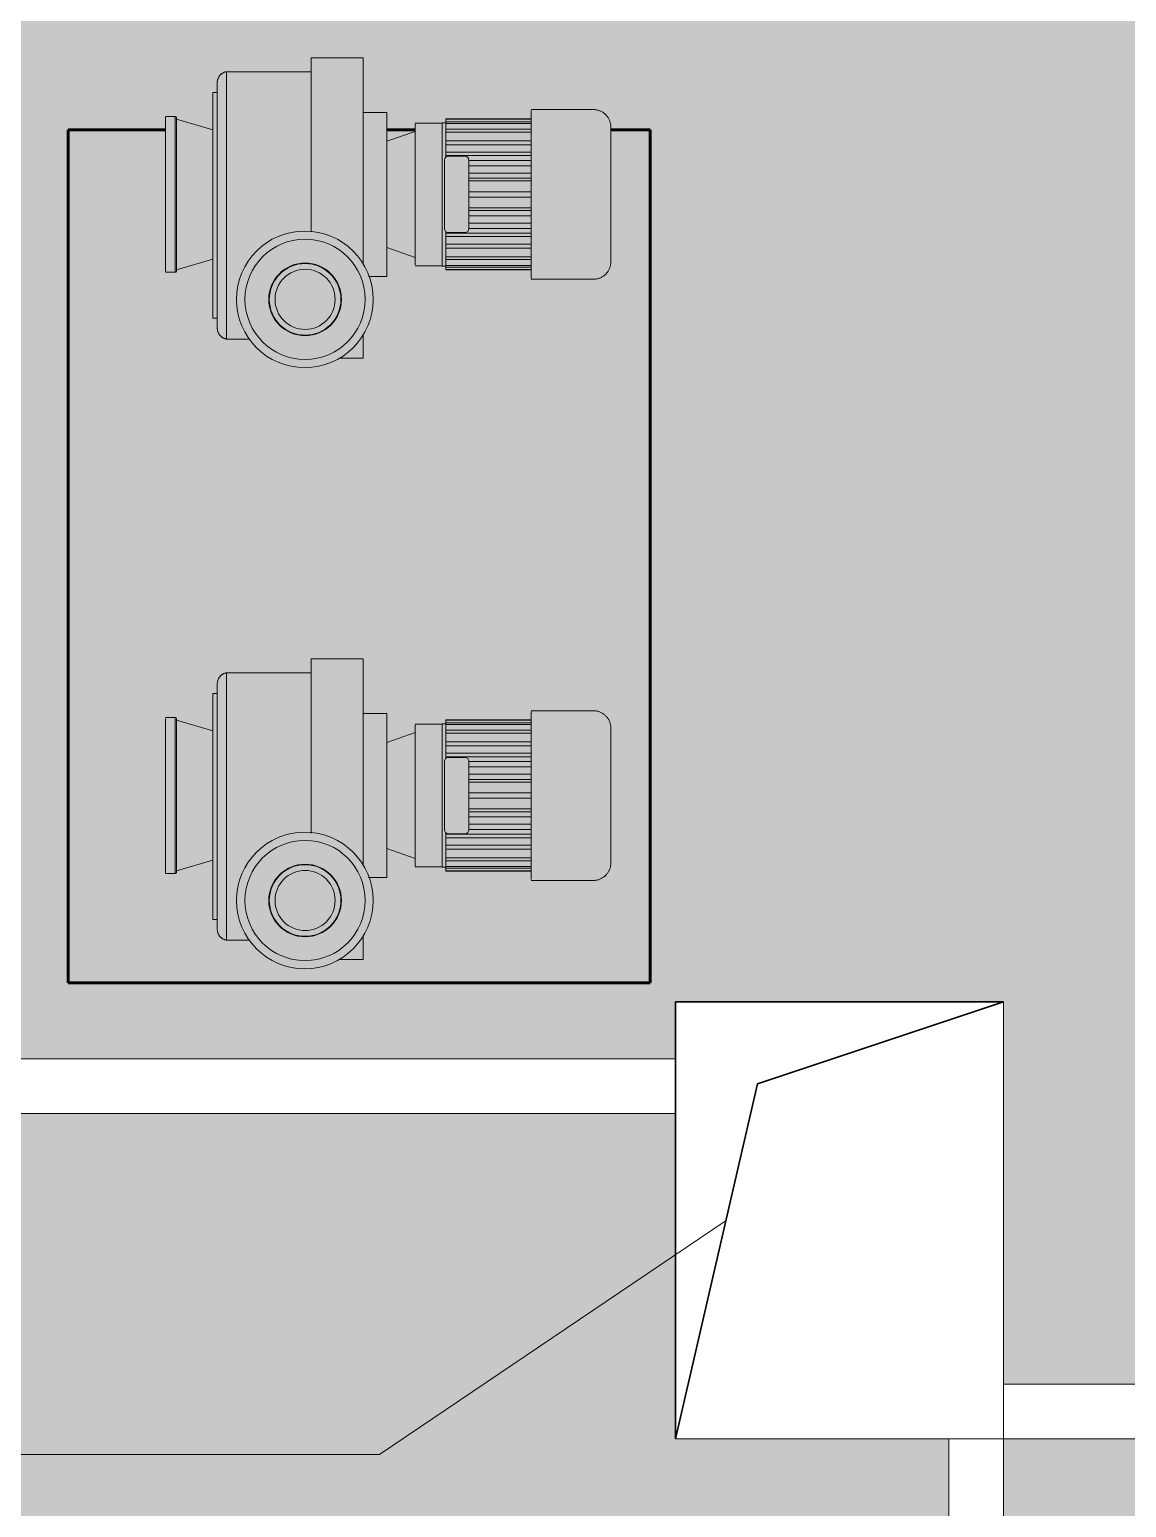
# Model space of a CAD drawing. Header units: millimetres. Extents: x -34838 to 729576, y -214038 to 121482.
# Drawn here: x 538660 to 540667, y -89363 to -86659 of the extents above; entities that cross this region are included whole.
import ezdxf

# ---------------------------------------------------------------- set-up
doc = ezdxf.new("R2010")
doc.units = ezdxf.units.MM
doc.header["$MEASUREMENT"] = 0
doc.layers.add('0_Ном._пера__202', color=7, linetype='Continuous', lineweight=13, true_color=0xe89b00)
doc.layers.add('АП _ 0 _ ОБЛАДНАННЯ (НИЖНЄ).3D_Ном._пера__211', color=7, linetype='Continuous', lineweight=13, true_color=0x0679ce)
for name, color, linetype, lineweight in [('АБ _ 0 _ СТІНИ _ ЗОВНІШНІ .3D_Ном._пера__1', 7, 'Continuous', 13), ('АП _ 0 _ ОБЛАДНАННЯ (НИЖНЄ).3D_Ном._пера__12', 7, 'Continuous', 60), ('АП _ 0 _ ОБЛАДНАННЯ (НИЖНЄ).3D_Ном._пера__171', 7, 'Continuous', 13), ('АП _ 0 _ ОБЛАДНАННЯ (НИЖНЄ).3D_Ном._пера__192', 255, 'Continuous', 0), ('АП _ 0 _ ОБЛАДНАННЯ (НИЖНЄ).3D_Ном._пера__32', 7, 'Continuous', 35), ('АП _ 0 _ ОБЛАДНАННЯ (НИЖНЄ).3D_Ном._пера__5', 7, 'Continuous', 0)]:
    doc.layers.add(name, color=color, linetype=linetype, lineweight=lineweight)

msp = doc.modelspace()

# ---------------------------------------------------------------- hatches: boundary and pattern name
at = {"layer": '0_Ном._пера__202', "linetype": 'Continuous', "lineweight": 0, "true_color": 0x3a2600}
h = msp.add_hatch(color=38, dxfattribs=at)
h.paths.add_polyline_path([(537345.8, -89145.7), (537345.8, -85887.7), (549367.8, -85887.7), (549367.8, -91535.7), (548746.8, -91535.7), (548466.8, -91537.7), (548466.8, -91937.7), (548746.8, -91937.7), (548746.8, -93917.7), (524541.8, -93917.7), (524541.8, -91939.1), (524641.8, -91937.7), (524641.8, -91537.7), (524541.8, -91535.7), (524541.8, -89145.7)])
h.paths.add_polyline_path([(548441.8, -93667.7), (548441.8, -93567.7), (540441.8, -93567.7), (540441.8, -89237.7), (546311.8, -89237.7), (546311.8, -86887.7), (546215.8, -86887.7), (546211.8, -86887.7), (546211.8, -89137.7), (540441.8, -89137.7), (540441.8, -88437.7), (539841.8, -88437.7), (539841.8, -88542.3), (538499.8, -88542.3), (538499.8, -86772.3), (538399.8, -86772.3), (538399.8, -88642.3), (539841.8, -88642.3), (539841.8, -88900), (539841.8, -89237.7), (540341.8, -89237.7), (540341.8, -93567.7), (528441.8, -93567.7), (528441.8, -93667.7)], flags=0)
h.paths.add_polyline_path([(530641.8, -91937.7), (530241.8, -91937.7), (530241.8, -91537.7), (530641.8, -91537.7)], flags=0)
h.paths.add_polyline_path([(536241.8, -91537.7), (536641.8, -91537.7), (536641.8, -91937.7), (536241.8, -91937.7)], flags=0)
h.paths.add_polyline_path([(542641.8, -91937.7), (542241.8, -91937.7), (542241.8, -91537.7), (542641.8, -91537.7)], flags=0)
h.paths.add_polyline_path([(548016.8, -91937.7), (548016.8, -91537.7), (548416.8, -91537.7), (548416.8, -91937.7)], flags=0)

# ---------------------------------------------------------------- linework, layer by layer
at = {"layer": 'АБ _ 0 _ СТІНИ _ ЗОВНІШНІ .3D_Ном._пера__1', "color": 7, "linetype": 'Continuous', "lineweight": 13}
for p, q in [((540441.8, -88437.7), (540441.8, -92346)), ((538499.8, -88542.3), (539841.8, -88542.3)), ((539841.8, -88642.3), (538399.8, -88642.3)), ((540441.8, -89137.7), (546211.8, -89137.7)), ((546311.8, -89237.7), (539841.8, -89237.7)), ((540341.8, -93567.7), (540341.8, -89237.7))]:
    msp.add_line(p, q, dxfattribs=at)
at = {"layer": 'АП _ 0 _ ОБЛАДНАННЯ (НИЖНЄ).3D_Ном._пера__12', "color": 7, "linetype": 'Continuous', "lineweight": 60}
for p, q in [((538908.3, -86842.4), (538730.1, -86842.4)), ((538730.1, -86842.4), (538730.1, -88403)), ((539365.3, -86842.4), (539313.3, -86842.4)), ((539795.3, -86842.4), (539723.3, -86842.4)), ((539795.3, -88403), (539795.3, -86842.4)), ((538730.1, -88403), (539795.3, -88403))]:
    msp.add_line(p, q, dxfattribs=at)
at = {"layer": 'АП _ 0 _ ОБЛАДНАННЯ (НИЖНЄ).3D_Ном._пера__171', "color": 7, "linetype": 'Continuous', "lineweight": 13}
for p, q in [((539270.3, -86710.3), (539174.8, -86710.3)), ((539174.8, -87029), (539174.8, -86710.3)), ((539270.3, -86710.3), (539270.3, -87088.8)), ((539174.8, -86735.8), (539020.1, -86735.8)), ((539020.1, -86735.8), (539020.1, -87225)), ((539003.2, -86773.6), (538995.2, -86773.6)), ((538995.2, -87187.1), (538995.2, -86773.6)), ((539691.4, -86805.1), (539577.5, -86805.1)), ((539577.5, -86960.4), (539577.5, -86806.7)), ((538926.3, -86817.8), (538908.3, -86817.8)), ((538908.3, -86960.4), (538908.3, -86819.3)), ((538926.3, -86819.3), (538926.3, -86960.4)), ((538995.2, -86841.9), (538928.3, -86822.6)), ((538928.3, -86824), (538928.3, -86960.4)), ((539313.3, -86810.4), (539270.3, -86810.4)), ((539313.3, -86810.4), (539313.3, -87110.4)), ((539414.9, -86829.9), (539365.3, -86829.9)), ((539365.3, -86831.2), (539365.3, -86960.4)), ((539421.3, -86829.1), (539414.9, -86829.1)), ((539414.9, -86830.5), (539414.9, -86960.4)), ((539421.3, -86822.4), (539421.3, -86822.1)), ((539421.3, -86822.1), (539577.5, -86822.1)), ((539421.3, -86822.7), (539421.3, -86822.4)), ((539421.3, -86827.4), (539421.3, -86822.7)), ((539421.3, -86822.7), (539577.5, -86822.7)), ((539421.3, -86828.9), (539421.3, -86827.4)), ((539421.3, -86827.4), (539577.5, -86827.4)), ((539421.3, -86830.5), (539421.3, -86828.9)), ((539421.3, -86838.1), (539421.3, -86830.5)), ((539421.3, -86830.5), (539577.5, -86830.5)), ((539365.3, -86845.2), (539313.3, -86863.2)), ((539421.3, -86837), (539421.3, -86841)), ((539421.3, -86843.7), (539421.3, -86841)), ((539421.3, -86841), (539577.5, -86841)), ((539421.3, -86846.4), (539421.3, -86843.7)), ((539421.3, -86853.2), (539421.3, -86846.4)), ((539421.3, -86846.4), (539577.5, -86846.4)), ((539421.3, -86852.1), (539421.3, -86861.2)), ((539421.3, -86865.8), (539421.3, -86862.1)), ((539421.3, -86862.1), (539577.5, -86862.1)), ((539421.3, -86869.4), (539421.3, -86865.8)), ((539421.3, -86874.9), (539421.3, -86869.4)), ((539421.3, -86869.4), (539577.5, -86869.4)), ((539421.3, -86874.1), (539421.3, -86889.4)), ((539421.3, -86883.1), (539577.5, -86883.1)), ((539421.3, -86893.3), (539421.3, -86889.4)), ((539421.3, -86889.4), (539577.5, -86889.4)), ((539418.9, -86897.7), (539418.9, -87023)), ((539456.6, -86890.5), (539426.1, -86890.5)), ((539463.6, -87023), (539463.6, -86897.7)), ((539463.6, -86898.2), (539577.5, -86898.2)), ((539463.6, -86907.8), (539577.5, -86907.8)), ((539463.6, -86921.2), (539577.5, -86921.2)), ((539463.6, -86930.8), (539577.5, -86930.8)), ((539463.6, -86935.8), (539577.5, -86935.8)), ((538908.3, -87101.5), (538908.3, -86960.4)), ((538926.3, -86960.4), (538926.3, -87101.5)), ((538928.3, -86960.4), (538928.3, -87096.8)), ((539365.3, -86960.4), (539365.3, -87089.5)), ((539414.9, -86960.4), (539414.9, -87090.3)), ((539577.5, -86955.4), (539463.6, -86955.4)), ((539463.6, -86965.4), (539577.5, -86965.4)), ((539577.5, -87114), (539577.5, -86960.4)), ((539463.6, -86984.9), (539577.5, -86984.9)), ((539463.6, -86989.9), (539577.5, -86989.9)), ((539463.4, -87022.6), (539577.5, -87022.6)), ((539463.6, -86999.6), (539577.5, -86999.6)), ((539463.6, -87012.9), (539577.5, -87012.9)), ((539421.3, -87031.3), (539421.3, -87028.2)), ((539421.3, -87031.3), (539421.3, -87046.7)), ((539421.3, -87031.3), (539577.5, -87031.3)), ((539421.3, -87037.6), (539577.5, -87037.6)), ((539421.3, -87051.3), (539421.3, -87045.8)), ((539421.3, -87055), (539421.3, -87051.3)), ((539421.3, -87051.3), (539577.5, -87051.3)), ((539426.1, -87030.2), (539456.4, -87030.2)), ((538928.3, -87098.2), (538995.2, -87078.8)), ((539313.3, -87057.5), (539365.3, -87075.5)), ((539421.3, -87058.6), (539421.3, -87055)), ((539421.3, -87058.6), (539577.5, -87058.6)), ((539421.3, -87059.6), (539421.3, -87068.6)), ((539421.3, -87074.4), (539421.3, -87067.5)), ((539421.3, -87077.1), (539421.3, -87074.4)), ((539421.3, -87074.4), (539577.5, -87074.4)), ((539421.3, -87079.7), (539421.3, -87077.1)), ((538908.3, -87102.9), (538926.3, -87102.9)), ((539365.3, -87090.8), (539414.9, -87090.8)), ((539414.9, -87091.6), (539421.3, -87091.6)), ((539421.3, -87079.7), (539421.3, -87083.7)), ((539421.3, -87079.7), (539577.5, -87079.7)), ((539421.3, -87090.3), (539421.3, -87082.7)), ((539421.3, -87091.8), (539421.3, -87090.3)), ((539421.3, -87090.3), (539577.5, -87090.3)), ((539421.3, -87093.3), (539421.3, -87091.8)), ((539421.3, -87098), (539421.3, -87093.3)), ((539421.3, -87093.3), (539577.5, -87093.3)), ((539421.3, -87098.3), (539421.3, -87098)), ((539421.3, -87098), (539577.5, -87098)), ((539421.3, -87098.6), (539421.3, -87098.3)), ((539421.3, -87098.6), (539577.5, -87098.6)), ((539280.1, -87110.4), (539313.3, -87110.4)), ((539577.5, -87115.6), (539691.4, -87115.6)), ((538995.2, -87187.1), (539003.2, -87187.1)), ((539020.1, -87225), (539062.8, -87225)), ((539270.3, -87217.7), (539270.3, -87260.3)), ((539226.4, -87260.3), (539270.3, -87260.3)), ((539174.8, -87835.8), (539020.1, -87835.8)), ((539020.1, -87835.8), (539020.1, -88325)), ((539270.3, -87810.3), (539174.8, -87810.3)), ((539174.8, -88129), (539174.8, -87810.3)), ((539270.3, -87810.3), (539270.3, -88188.8)), ((539003.2, -87873.6), (538995.2, -87873.6)), ((538995.2, -88287.1), (538995.2, -87873.6)), ((539313.3, -87910.4), (539270.3, -87910.4)), ((539313.3, -87910.4), (539313.3, -88210.4)), ((539691.4, -87905.1), (539577.5, -87905.1)), ((539577.5, -88060.4), (539577.5, -87906.7)), ((538926.3, -87917.8), (538908.3, -87917.8)), ((538908.3, -88060.4), (538908.3, -87919.3)), ((538926.3, -87919.3), (538926.3, -88060.4)), ((538995.2, -87941.9), (538928.3, -87922.6)), ((538928.3, -87924), (538928.3, -88060.4)), ((539414.9, -87929.9), (539365.3, -87929.9)), ((539365.3, -87931.2), (539365.3, -88060.4)), ((539421.3, -87929.1), (539414.9, -87929.1)), ((539414.9, -87930.5), (539414.9, -88060.4)), ((539421.3, -87922.4), (539421.3, -87922.1)), ((539421.3, -87922.1), (539577.5, -87922.1)), ((539421.3, -87922.7), (539421.3, -87922.4)), ((539421.3, -87927.4), (539421.3, -87922.7)), ((539421.3, -87922.7), (539577.5, -87922.7)), ((539421.3, -87928.9), (539421.3, -87927.4)), ((539421.3, -87927.4), (539577.5, -87927.4)), ((539421.3, -87930.5), (539421.3, -87928.9)), ((539421.3, -87938.1), (539421.3, -87930.5)), ((539421.3, -87930.5), (539577.5, -87930.5)), ((539421.3, -87937), (539421.3, -87941)), ((539421.3, -87943.7), (539421.3, -87941)), ((539421.3, -87941), (539577.5, -87941)), ((539421.3, -87946.4), (539421.3, -87943.7)), ((539365.3, -87945.2), (539313.3, -87963.2)), ((539421.3, -87953.2), (539421.3, -87946.4)), ((539421.3, -87946.4), (539577.5, -87946.4)), ((539421.3, -87952.1), (539421.3, -87961.2)), ((539421.3, -87965.8), (539421.3, -87962.1)), ((539421.3, -87962.1), (539577.5, -87962.1)), ((539421.3, -87969.4), (539421.3, -87965.8)), ((539421.3, -87974.9), (539421.3, -87969.4)), ((539421.3, -87969.4), (539577.5, -87969.4)), ((539418.9, -87997.7), (539418.9, -88123)), ((539421.3, -87974.1), (539421.3, -87989.4)), ((539421.3, -87983.1), (539577.5, -87983.1)), ((539421.3, -87993.3), (539421.3, -87989.4)), ((539421.3, -87989.4), (539577.5, -87989.4)), ((539456.6, -87990.5), (539426.1, -87990.5)), ((539463.6, -88123), (539463.6, -87997.7)), ((539463.6, -87998.2), (539577.5, -87998.2)), ((539463.6, -88007.8), (539577.5, -88007.8)), ((539463.6, -88021.2), (539577.5, -88021.2)), ((539463.6, -88030.8), (539577.5, -88030.8)), ((539463.6, -88035.8), (539577.5, -88035.8)), ((538908.3, -88201.5), (538908.3, -88060.4)), ((538926.3, -88060.4), (538926.3, -88201.5)), ((538928.3, -88060.4), (538928.3, -88196.8)), ((539365.3, -88060.4), (539365.3, -88189.5)), ((539414.9, -88060.4), (539414.9, -88190.3)), ((539577.5, -88055.4), (539463.6, -88055.4)), ((539463.6, -88065.4), (539577.5, -88065.4)), ((539577.5, -88214), (539577.5, -88060.4)), ((539463.6, -88084.9), (539577.5, -88084.9)), ((539463.6, -88089.9), (539577.5, -88089.9)), ((539463.6, -88099.6), (539577.5, -88099.6)), ((539421.3, -88131.3), (539421.3, -88128.2)), ((539421.3, -88131.3), (539421.3, -88146.7)), ((539421.3, -88131.3), (539577.5, -88131.3)), ((539426.1, -88130.2), (539456.4, -88130.2)), ((539463.4, -88122.6), (539577.5, -88122.6)), ((539463.6, -88112.9), (539577.5, -88112.9)), ((539313.3, -88157.5), (539365.3, -88175.5)), ((539421.3, -88137.6), (539577.5, -88137.6)), ((539421.3, -88151.3), (539421.3, -88145.8)), ((539421.3, -88155), (539421.3, -88151.3)), ((539421.3, -88151.3), (539577.5, -88151.3)), ((539421.3, -88158.6), (539421.3, -88155)), ((539421.3, -88158.6), (539577.5, -88158.6)), ((539421.3, -88159.6), (539421.3, -88168.6)), ((538928.3, -88198.2), (538995.2, -88178.8)), ((539421.3, -88174.4), (539421.3, -88167.5)), ((539421.3, -88177.1), (539421.3, -88174.4)), ((539421.3, -88174.4), (539577.5, -88174.4)), ((539421.3, -88179.7), (539421.3, -88177.1)), ((539421.3, -88179.7), (539421.3, -88183.7)), ((539421.3, -88179.7), (539577.5, -88179.7)), ((539421.3, -88190.3), (539421.3, -88182.7)), ((538908.3, -88202.9), (538926.3, -88202.9)), ((539280.1, -88210.4), (539313.3, -88210.4)), ((539365.3, -88190.8), (539414.9, -88190.8)), ((539414.9, -88191.6), (539421.3, -88191.6)), ((539421.3, -88191.8), (539421.3, -88190.3)), ((539421.3, -88190.3), (539577.5, -88190.3)), ((539421.3, -88193.3), (539421.3, -88191.8)), ((539421.3, -88198), (539421.3, -88193.3)), ((539421.3, -88193.3), (539577.5, -88193.3)), ((539421.3, -88198.3), (539421.3, -88198)), ((539421.3, -88198), (539577.5, -88198)), ((539421.3, -88198.6), (539421.3, -88198.3)), ((539421.3, -88198.6), (539577.5, -88198.6)), ((539577.5, -88215.6), (539691.4, -88215.6)), ((538995.2, -88287.1), (539003.2, -88287.1)), ((539270.3, -88317.7), (539270.3, -88360.3)), ((539020.1, -88325), (539062.8, -88325)), ((539226.4, -88360.3), (539270.3, -88360.3))]:
    msp.add_line(p, q, dxfattribs=at)
at = {"layer": 'АП _ 0 _ ОБЛАДНАННЯ (НИЖНЄ).3D_Ном._пера__171', "color": 7, "linetype": 'Continuous', "lineweight": 13, "flags": 128}
for points in [[(539003.2, -86755.5), (539003.2, -86754.7), (539003.2, -86753.9), (539003.3, -86753.1), (539003.4, -86752.3), (539003.6, -86751.5), (539003.7, -86750.8), (539003.9, -86750), (539004.2, -86749.2), (539004.5, -86748.5), (539004.7, -86747.7), (539005.1, -86747), (539005.4, -86746.3), (539005.8, -86745.6), (539006.2, -86744.9), (539006.7, -86744.2), (539007.1, -86743.6), (539007.6, -86742.9), (539008.1, -86742.3), (539008.7, -86741.7), (539009.2, -86741.2), (539009.8, -86740.6), (539010.4, -86740.1), (539011.1, -86739.6), (539011.7, -86739.1), (539012.4, -86738.7), (539013, -86738.3), (539013.7, -86737.9), (539014.5, -86737.5), (539015.2, -86737.2), (539015.9, -86736.9), (539016.7, -86736.6), (539017.4, -86736.3), (539018.2, -86736.1), (539019, -86736), (539019.8, -86735.8), (539020.1, -86735.8)], [(539003.2, -86761), (539003.2, -86759.2), (539003.2, -86757.8), (539003.2, -86756.7), (539003.2, -86755.9), (539003.2, -86755.6), (539003.2, -86755.5)], [(539003.2, -86755.5), (539003.2, -86755.7), (539003.2, -86756.2), (539003.2, -86757.1), (539003.2, -86758.4), (539003.2, -86760), (539003.2, -86762), (539003.2, -86764.3), (539003.2, -86766.9), (539003.2, -86769.9), (539003.2, -86773.3), (539003.2, -86776.9), (539003.2, -86780.9), (539003.2, -86785.2), (539003.2, -86789.9), (539003.2, -86794.8), (539003.2, -86800), (539003.2, -86805.5), (539003.2, -86811.3), (539003.2, -86817.4), (539003.2, -86823.7), (539003.2, -86830.3), (539003.2, -86837.1), (539003.2, -86844.1), (539003.2, -86851.4), (539003.2, -86858.9), (539003.2, -86866.5), (539003.2, -86874.4), (539003.2, -86882.4), (539003.2, -86890.6), (539003.2, -86898.9), (539003.2, -86907.3), (539003.2, -86915.9), (539003.2, -86924.6), (539003.2, -86933.3), (539003.2, -86942.1), (539003.2, -86951), (539003.2, -86960), (539003.2, -86968.9), (539003.2, -86977.9), (539003.2, -86986.9), (539003.2, -86995.9), (539003.2, -87004.9), (539003.2, -87013.8), (539003.2, -87022.7), (539003.2, -87031.5), (539003.2, -87040.2), (539003.2, -87048.8), (539003.2, -87057.3), (539003.2, -87065.7), (539003.2, -87073.9), (539003.2, -87082), (539003.2, -87090), (539003.2, -87097.7), (539003.2, -87105.3), (539003.2, -87112.7), (539003.2, -87119.9), (539003.2, -87126.8), (539003.2, -87133.5), (539003.2, -87140), (539003.2, -87146.2), (539003.2, -87152.1), (539003.2, -87157.8), (539003.2, -87163.2), (539003.2, -87168.2), (539003.2, -87173), (539003.2, -87177.5), (539003.2, -87181.7), (539003.2, -87185.5), (539003.2, -87189), (539003.2, -87192.2), (539003.2, -87195.1), (539003.2, -87197.6), (539003.2, -87199.7), (539003.2, -87201.5), (539003.2, -87203), (539003.2, -87204.1), (539003.2, -87204.8), (539003.2, -87205.2), (539003.2, -87205.2)], [(539691.4, -86805.1), (539692.6, -86805.1), (539693.9, -86805.2), (539695.2, -86805.3), (539696.5, -86805.5), (539697.7, -86805.8), (539699, -86806), (539700.2, -86806.4), (539701.4, -86806.7), (539702.6, -86807.2), (539703.8, -86807.7), (539705, -86808.2), (539706.1, -86808.7), (539707.3, -86809.4), (539708.4, -86810), (539709.4, -86810.7), (539710.5, -86811.5), (539711.5, -86812.3), (539712.5, -86813.1), (539713.4, -86813.9), (539714.3, -86814.8), (539715.2, -86815.8), (539716, -86816.8), (539716.8, -86817.8), (539717.6, -86818.8), (539718.3, -86819.9), (539718.9, -86820.9), (539719.6, -86822.1), (539720.2, -86823.2), (539720.7, -86824.4), (539721.2, -86825.6), (539721.6, -86826.8), (539722, -86828), (539722.3, -86829.2), (539722.6, -86830.5), (539722.9, -86831.7), (539723.1, -86833), (539723.2, -86834.3), (539723.3, -86835.5), (539723.3, -86836.8), (539723.3, -86837.1)], [(538926.3, -86817.8), (538926.4, -86817.8), (538926.5, -86817.8), (538926.6, -86817.8), (538926.7, -86817.8), (538926.7, -86817.9), (538926.8, -86817.9), (538926.9, -86817.9), (538927, -86817.9), (538927, -86817.9), (538927.1, -86818), (538927.2, -86818), (538927.3, -86818), (538927.3, -86818.1), (538927.4, -86818.1), (538927.5, -86818.2), (538927.5, -86818.2), (538927.6, -86818.3), (538927.7, -86818.3), (538927.7, -86818.4), (538927.8, -86818.4), (538927.8, -86818.5), (538927.9, -86818.5), (538927.9, -86818.6), (538928, -86818.7), (538928, -86818.7), (538928.1, -86818.8), (538928.1, -86818.9), (538928.1, -86818.9), (538928.2, -86819), (538928.2, -86819.1), (538928.2, -86819.2), (538928.3, -86819.2), (538928.3, -86819.3), (538928.3, -86819.4), (538928.3, -86819.5), (538928.3, -86819.6), (538928.3, -86819.6), (538928.3, -86819.7), (538928.3, -86819.8), (538928.3, -86819.8)], [(538928.3, -86960.4), (538928.3, -86954.7), (538928.3, -86949.1), (538928.3, -86943.5), (538928.3, -86938), (538928.3, -86932.4), (538928.3, -86927), (538928.3, -86921.5), (538928.3, -86916.2), (538928.3, -86910.9), (538928.3, -86905.6), (538928.3, -86900.5), (538928.3, -86895.5), (538928.3, -86890.5), (538928.3, -86885.7), (538928.3, -86881), (538928.3, -86876.4), (538928.3, -86872), (538928.3, -86867.7), (538928.3, -86863.5), (538928.3, -86859.5), (538928.3, -86855.7), (538928.3, -86852), (538928.3, -86848.5), (538928.3, -86845.2), (538928.3, -86842.1), (538928.3, -86839.2), (538928.3, -86836.4), (538928.3, -86833.9), (538928.3, -86831.5), (538928.3, -86829.4), (538928.3, -86827.4), (538928.3, -86825.7), (538928.3, -86824.2), (538928.3, -86822.9), (538928.3, -86821.9), (538928.3, -86821), (538928.3, -86820.4), (538928.3, -86820), (538928.3, -86819.8)], [(538928.3, -86819.8), (538928.3, -86819.9), (538928.3, -86820.3), (538928.3, -86820.8), (538928.3, -86821.6), (538928.3, -86822.6), (538928.3, -86823.8)], [(539723.3, -86960.4), (539723.3, -86955.4), (539723.3, -86950.5), (539723.3, -86945.6), (539723.3, -86940.7), (539723.3, -86935.9), (539723.3, -86931.1), (539723.3, -86926.3), (539723.3, -86921.6), (539723.3, -86916.9), (539723.3, -86912.4), (539723.3, -86907.9), (539723.3, -86903.5), (539723.3, -86899.1), (539723.3, -86894.9), (539723.3, -86890.8), (539723.3, -86886.8), (539723.3, -86882.9), (539723.3, -86879.1), (539723.3, -86875.5), (539723.3, -86872), (539723.3, -86868.6), (539723.3, -86865.4), (539723.3, -86862.3), (539723.3, -86859.4), (539723.3, -86856.7), (539723.3, -86854.1), (539723.3, -86851.7), (539723.3, -86849.4), (539723.3, -86847.4), (539723.3, -86845.5), (539723.3, -86843.8), (539723.3, -86842.3), (539723.3, -86841), (539723.3, -86839.9), (539723.3, -86838.9), (539723.3, -86838.2), (539723.3, -86837.6), (539723.3, -86837.3), (539723.3, -86837.1)], [(539723.3, -86837.1), (539723.3, -86837.2), (539723.3, -86837.5), (539723.3, -86838), (539723.3, -86838.7), (539723.3, -86839.6), (539723.3, -86840.7), (539723.3, -86841.9), (539723.3, -86843.4), (539723.3, -86845), (539723.3, -86846.9), (539723.3, -86848.9), (539723.3, -86851), (539723.3, -86853.4), (539723.3, -86855.9), (539723.3, -86858.6), (539723.3, -86861.5), (539723.3, -86864.5), (539723.3, -86867.7), (539723.3, -86871), (539723.3, -86874.5), (539723.3, -86878.1), (539723.3, -86881.8), (539723.3, -86885.7), (539723.3, -86889.7), (539723.3, -86893.8), (539723.3, -86898), (539723.3, -86902.3), (539723.3, -86906.7), (539723.3, -86911.1), (539723.3, -86915.7), (539723.3, -86920.3), (539723.3, -86925), (539723.3, -86929.8), (539723.3, -86934.6), (539723.3, -86939.4), (539723.3, -86944.3), (539723.3, -86949.2), (539723.3, -86954.1), (539723.3, -86959), (539723.3, -86960.4)], [(538928.3, -87100.9), (538928.3, -87100.8), (538928.3, -87100.5), (538928.3, -87099.9), (538928.3, -87099.1), (538928.3, -87098.1), (538928.3, -87096.9), (538928.3, -87095.4), (538928.3, -87093.8), (538928.3, -87091.9), (538928.3, -87089.8), (538928.3, -87087.5), (538928.3, -87085), (538928.3, -87082.3), (538928.3, -87079.4), (538928.3, -87076.4), (538928.3, -87073.1), (538928.3, -87069.6), (538928.3, -87066), (538928.3, -87062.2), (538928.3, -87058.3), (538928.3, -87054.2), (538928.3, -87049.9), (538928.3, -87045.5), (538928.3, -87041), (538928.3, -87036.3), (538928.3, -87031.5), (538928.3, -87026.6), (538928.3, -87021.6), (538928.3, -87016.5), (538928.3, -87011.3), (538928.3, -87006), (538928.3, -87000.7), (538928.3, -86995.2), (538928.3, -86989.8), (538928.3, -86984.3), (538928.3, -86978.7), (538928.3, -86973.1), (538928.3, -86967.5), (538928.3, -86961.9), (538928.3, -86960.4)], [(539723.3, -86960.4), (539723.3, -86965.3), (539723.3, -86970.2), (539723.3, -86975.1), (539723.3, -86980), (539723.3, -86984.8), (539723.3, -86989.7), (539723.3, -86994.4), (539723.3, -86999.1), (539723.3, -87003.8), (539723.3, -87008.4), (539723.3, -87012.9), (539723.3, -87017.3), (539723.3, -87021.6), (539723.3, -87025.8), (539723.3, -87030), (539723.3, -87034), (539723.3, -87037.9), (539723.3, -87041.6), (539723.3, -87045.3), (539723.3, -87048.8), (539723.3, -87052.1), (539723.3, -87055.3), (539723.3, -87058.4), (539723.3, -87061.3), (539723.3, -87064.1), (539723.3, -87066.6), (539723.3, -87069.1), (539723.3, -87071.3), (539723.3, -87073.4), (539723.3, -87075.2), (539723.3, -87076.9), (539723.3, -87078.4), (539723.3, -87079.7), (539723.3, -87080.9), (539723.3, -87081.8), (539723.3, -87082.6), (539723.3, -87083.1), (539723.3, -87083.4), (539723.3, -87083.6)], [(539723.3, -87083.6), (539723.3, -87083.5), (539723.3, -87083.2), (539723.3, -87082.7), (539723.3, -87082), (539723.3, -87081.1), (539723.3, -87080.1), (539723.3, -87078.8), (539723.3, -87077.3), (539723.3, -87075.7), (539723.3, -87073.9), (539723.3, -87071.9), (539723.3, -87069.7), (539723.3, -87067.3), (539723.3, -87064.8), (539723.3, -87062.1), (539723.3, -87059.2), (539723.3, -87056.2), (539723.3, -87053), (539723.3, -87049.7), (539723.3, -87046.2), (539723.3, -87042.6), (539723.3, -87038.9), (539723.3, -87035), (539723.3, -87031), (539723.3, -87027), (539723.3, -87022.8), (539723.3, -87018.4), (539723.3, -87014.1), (539723.3, -87009.6), (539723.3, -87005), (539723.3, -87000.4), (539723.3, -86995.7), (539723.3, -86990.9), (539723.3, -86986.1), (539723.3, -86981.3), (539723.3, -86976.4), (539723.3, -86971.5), (539723.3, -86966.6), (539723.3, -86961.7), (539723.3, -86960.4)], [(538928.3, -87100.9), (538928.3, -87101), (538928.3, -87101.1), (538928.3, -87101.1), (538928.3, -87101.2), (538928.3, -87101.3), (538928.3, -87101.4), (538928.3, -87101.5), (538928.2, -87101.5), (538928.2, -87101.6), (538928.2, -87101.7), (538928.2, -87101.8), (538928.1, -87101.8), (538928.1, -87101.9), (538928, -87102), (538928, -87102), (538927.9, -87102.1), (538927.9, -87102.2), (538927.8, -87102.2), (538927.8, -87102.3), (538927.7, -87102.3), (538927.7, -87102.4), (538927.6, -87102.5), (538927.6, -87102.5), (538927.5, -87102.5), (538927.4, -87102.6), (538927.4, -87102.6), (538927.3, -87102.7), (538927.2, -87102.7), (538927.1, -87102.7), (538927.1, -87102.8), (538927, -87102.8), (538926.9, -87102.8), (538926.8, -87102.8), (538926.8, -87102.9), (538926.7, -87102.9), (538926.6, -87102.9), (538926.5, -87102.9), (538926.4, -87102.9), (538926.4, -87102.9), (538926.3, -87102.9)], [(538928.3, -87097.8), (538928.3, -87098.9), (538928.3, -87099.7), (538928.3, -87100.3), (538928.3, -87100.7), (538928.3, -87100.9)], [(539723.3, -87083.6), (539723.3, -87084.9), (539723.2, -87086.2), (539723.1, -87087.4), (539722.9, -87088.7), (539722.7, -87090), (539722.4, -87091.2), (539722.1, -87092.4), (539721.7, -87093.7), (539721.3, -87094.9), (539720.8, -87096.1), (539720.3, -87097.2), (539719.7, -87098.4), (539719.1, -87099.5), (539718.4, -87100.6), (539717.7, -87101.7), (539717, -87102.7), (539716.2, -87103.7), (539715.4, -87104.7), (539714.5, -87105.7), (539713.6, -87106.6), (539712.7, -87107.4), (539711.7, -87108.3), (539710.7, -87109.1), (539709.7, -87109.8), (539708.6, -87110.5), (539707.5, -87111.2), (539706.4, -87111.8), (539705.3, -87112.4), (539704.1, -87113), (539702.9, -87113.4), (539701.7, -87113.9), (539700.5, -87114.3), (539699.3, -87114.6), (539698, -87114.9), (539696.8, -87115.1), (539695.5, -87115.3), (539694.2, -87115.5), (539693, -87115.6), (539691.7, -87115.6), (539691.4, -87115.6)], [(539003.2, -87205.2), (539003.2, -87205), (539003.2, -87204.5), (539003.2, -87203.6), (539003.2, -87202.3), (539003.2, -87200.7), (539003.2, -87198.8)], [(539020.1, -87225), (539019.3, -87224.8), (539018.5, -87224.7), (539017.7, -87224.5), (539017, -87224.2), (539016.2, -87224), (539015.5, -87223.7), (539014.7, -87223.3), (539014, -87223), (539013.3, -87222.6), (539012.6, -87222.2), (539011.9, -87221.8), (539011.3, -87221.3), (539010.7, -87220.8), (539010, -87220.3), (539009.4, -87219.8), (539008.9, -87219.2), (539008.3, -87218.6), (539007.8, -87218), (539007.3, -87217.4), (539006.8, -87216.8), (539006.4, -87216.1), (539006, -87215.4), (539005.6, -87214.7), (539005.2, -87214), (539004.9, -87213.3), (539004.6, -87212.5), (539004.3, -87211.8), (539004, -87211), (539003.8, -87210.3), (539003.6, -87209.5), (539003.5, -87208.7), (539003.4, -87207.9), (539003.3, -87207.1), (539003.2, -87206.3), (539003.2, -87205.5), (539003.2, -87205.2)], [(539003.2, -87855.5), (539003.2, -87854.7), (539003.2, -87853.9), (539003.3, -87853.1), (539003.4, -87852.3), (539003.6, -87851.5), (539003.7, -87850.8), (539003.9, -87850), (539004.2, -87849.2), (539004.5, -87848.5), (539004.7, -87847.7), (539005.1, -87847), (539005.4, -87846.3), (539005.8, -87845.6), (539006.2, -87844.9), (539006.7, -87844.2), (539007.1, -87843.6), (539007.6, -87842.9), (539008.1, -87842.3), (539008.7, -87841.7), (539009.2, -87841.2), (539009.8, -87840.6), (539010.4, -87840.1), (539011.1, -87839.6), (539011.7, -87839.1), (539012.4, -87838.7), (539013, -87838.3), (539013.7, -87837.9), (539014.5, -87837.5), (539015.2, -87837.2), (539015.9, -87836.9), (539016.7, -87836.6), (539017.4, -87836.3), (539018.2, -87836.1), (539019, -87836), (539019.8, -87835.8), (539020.1, -87835.8)], [(539003.2, -87861), (539003.2, -87859.2), (539003.2, -87857.8), (539003.2, -87856.7), (539003.2, -87855.9), (539003.2, -87855.6), (539003.2, -87855.5)], [(539003.2, -87855.5), (539003.2, -87855.7), (539003.2, -87856.2), (539003.2, -87857.1), (539003.2, -87858.4), (539003.2, -87860), (539003.2, -87862), (539003.2, -87864.3), (539003.2, -87866.9), (539003.2, -87869.9), (539003.2, -87873.3), (539003.2, -87876.9), (539003.2, -87880.9), (539003.2, -87885.2), (539003.2, -87889.9), (539003.2, -87894.8), (539003.2, -87900), (539003.2, -87905.5), (539003.2, -87911.3), (539003.2, -87917.4), (539003.2, -87923.7), (539003.2, -87930.3), (539003.2, -87937.1), (539003.2, -87944.1), (539003.2, -87951.4), (539003.2, -87958.9), (539003.2, -87966.5), (539003.2, -87974.4), (539003.2, -87982.4), (539003.2, -87990.6), (539003.2, -87998.9), (539003.2, -88007.3), (539003.2, -88015.9), (539003.2, -88024.6), (539003.2, -88033.3), (539003.2, -88042.1), (539003.2, -88051), (539003.2, -88060), (539003.2, -88068.9), (539003.2, -88077.9), (539003.2, -88086.9), (539003.2, -88095.9), (539003.2, -88104.9), (539003.2, -88113.8), (539003.2, -88122.7), (539003.2, -88131.5), (539003.2, -88140.2), (539003.2, -88148.8), (539003.2, -88157.3), (539003.2, -88165.7), (539003.2, -88173.9), (539003.2, -88182), (539003.2, -88190), (539003.2, -88197.7), (539003.2, -88205.3), (539003.2, -88212.7), (539003.2, -88219.9), (539003.2, -88226.8), (539003.2, -88233.5), (539003.2, -88240), (539003.2, -88246.2), (539003.2, -88252.1), (539003.2, -88257.8), (539003.2, -88263.2), (539003.2, -88268.2), (539003.2, -88273), (539003.2, -88277.5), (539003.2, -88281.7), (539003.2, -88285.5), (539003.2, -88289), (539003.2, -88292.2), (539003.2, -88295.1), (539003.2, -88297.6), (539003.2, -88299.7), (539003.2, -88301.5), (539003.2, -88303), (539003.2, -88304.1), (539003.2, -88304.8), (539003.2, -88305.2), (539003.2, -88305.2)], [(539691.4, -87905.1), (539692.6, -87905.1), (539693.9, -87905.2), (539695.2, -87905.3), (539696.5, -87905.5), (539697.7, -87905.8), (539699, -87906), (539700.2, -87906.4), (539701.4, -87906.7), (539702.6, -87907.2), (539703.8, -87907.7), (539705, -87908.2), (539706.1, -87908.7), (539707.3, -87909.4), (539708.4, -87910), (539709.4, -87910.7), (539710.5, -87911.5), (539711.5, -87912.3), (539712.5, -87913.1), (539713.4, -87913.9), (539714.3, -87914.8), (539715.2, -87915.8), (539716, -87916.8), (539716.8, -87917.8), (539717.6, -87918.8), (539718.3, -87919.9), (539718.9, -87920.9), (539719.6, -87922.1), (539720.2, -87923.2), (539720.7, -87924.4), (539721.2, -87925.6), (539721.6, -87926.8), (539722, -87928), (539722.3, -87929.2), (539722.6, -87930.5), (539722.9, -87931.7), (539723.1, -87933), (539723.2, -87934.3), (539723.3, -87935.5), (539723.3, -87936.8), (539723.3, -87937.1)], [(538926.3, -87917.8), (538926.4, -87917.8), (538926.5, -87917.8), (538926.6, -87917.8), (538926.7, -87917.8), (538926.7, -87917.9), (538926.8, -87917.9), (538926.9, -87917.9), (538927, -87917.9), (538927, -87917.9), (538927.1, -87918), (538927.2, -87918), (538927.3, -87918), (538927.3, -87918.1), (538927.4, -87918.1), (538927.5, -87918.2), (538927.5, -87918.2), (538927.6, -87918.3), (538927.7, -87918.3), (538927.7, -87918.4), (538927.8, -87918.4), (538927.8, -87918.5), (538927.9, -87918.5), (538927.9, -87918.6), (538928, -87918.7), (538928, -87918.7), (538928.1, -87918.8), (538928.1, -87918.9), (538928.1, -87918.9), (538928.2, -87919), (538928.2, -87919.1), (538928.2, -87919.2), (538928.3, -87919.2), (538928.3, -87919.3), (538928.3, -87919.4), (538928.3, -87919.5), (538928.3, -87919.6), (538928.3, -87919.6), (538928.3, -87919.7), (538928.3, -87919.8), (538928.3, -87919.8)], [(538928.3, -88060.4), (538928.3, -88054.7), (538928.3, -88049.1), (538928.3, -88043.5), (538928.3, -88038), (538928.3, -88032.4), (538928.3, -88027), (538928.3, -88021.5), (538928.3, -88016.2), (538928.3, -88010.9), (538928.3, -88005.6), (538928.3, -88000.5), (538928.3, -87995.5), (538928.3, -87990.5), (538928.3, -87985.7), (538928.3, -87981), (538928.3, -87976.4), (538928.3, -87972), (538928.3, -87967.7), (538928.3, -87963.5), (538928.3, -87959.5), (538928.3, -87955.7), (538928.3, -87952), (538928.3, -87948.5), (538928.3, -87945.2), (538928.3, -87942.1), (538928.3, -87939.2), (538928.3, -87936.4), (538928.3, -87933.9), (538928.3, -87931.5), (538928.3, -87929.4), (538928.3, -87927.4), (538928.3, -87925.7), (538928.3, -87924.2), (538928.3, -87922.9), (538928.3, -87921.9), (538928.3, -87921), (538928.3, -87920.4), (538928.3, -87920), (538928.3, -87919.8)], [(538928.3, -87919.8), (538928.3, -87919.9), (538928.3, -87920.3), (538928.3, -87920.8), (538928.3, -87921.6), (538928.3, -87922.6), (538928.3, -87923.8)], [(539723.3, -88060.4), (539723.3, -88055.4), (539723.3, -88050.5), (539723.3, -88045.6), (539723.3, -88040.7), (539723.3, -88035.9), (539723.3, -88031.1), (539723.3, -88026.3), (539723.3, -88021.6), (539723.3, -88017), (539723.3, -88012.4), (539723.3, -88007.9), (539723.3, -88003.5), (539723.3, -87999.1), (539723.3, -87994.9), (539723.3, -87990.8), (539723.3, -87986.8), (539723.3, -87982.9), (539723.3, -87979.1), (539723.3, -87975.5), (539723.3, -87972), (539723.3, -87968.6), (539723.3, -87965.4), (539723.3, -87962.3), (539723.3, -87959.4), (539723.3, -87956.7), (539723.3, -87954.1), (539723.3, -87951.7), (539723.3, -87949.4), (539723.3, -87947.4), (539723.3, -87945.5), (539723.3, -87943.8), (539723.3, -87942.3), (539723.3, -87941), (539723.3, -87939.9), (539723.3, -87938.9), (539723.3, -87938.2), (539723.3, -87937.6), (539723.3, -87937.3), (539723.3, -87937.1)], [(539723.3, -87937.1), (539723.3, -87937.2), (539723.3, -87937.5), (539723.3, -87938), (539723.3, -87938.7), (539723.3, -87939.6), (539723.3, -87940.7), (539723.3, -87941.9), (539723.3, -87943.4), (539723.3, -87945), (539723.3, -87946.9), (539723.3, -87948.9), (539723.3, -87951.1), (539723.3, -87953.4), (539723.3, -87955.9), (539723.3, -87958.6), (539723.3, -87961.5), (539723.3, -87964.5), (539723.3, -87967.7), (539723.3, -87971), (539723.3, -87974.5), (539723.3, -87978.1), (539723.3, -87981.8), (539723.3, -87985.7), (539723.3, -87989.7), (539723.3, -87993.8), (539723.3, -87998), (539723.3, -88002.3), (539723.3, -88006.7), (539723.3, -88011.1), (539723.3, -88015.7), (539723.3, -88020.3), (539723.3, -88025), (539723.3, -88029.8), (539723.3, -88034.6), (539723.3, -88039.4), (539723.3, -88044.3), (539723.3, -88049.2), (539723.3, -88054.1), (539723.3, -88059), (539723.3, -88060.4)], [(538928.3, -88200.9), (538928.3, -88200.8), (538928.3, -88200.5), (538928.3, -88199.9), (538928.3, -88199.1), (538928.3, -88198.1), (538928.3, -88196.9), (538928.3, -88195.4), (538928.3, -88193.8), (538928.3, -88191.9), (538928.3, -88189.8), (538928.3, -88187.5), (538928.3, -88185), (538928.3, -88182.3), (538928.3, -88179.4), (538928.3, -88176.4), (538928.3, -88173.1), (538928.3, -88169.6), (538928.3, -88166), (538928.3, -88162.2), (538928.3, -88158.3), (538928.3, -88154.2), (538928.3, -88149.9), (538928.3, -88145.5), (538928.3, -88141), (538928.3, -88136.3), (538928.3, -88131.5), (538928.3, -88126.6), (538928.3, -88121.6), (538928.3, -88116.5), (538928.3, -88111.3), (538928.3, -88106), (538928.3, -88100.7), (538928.3, -88095.2), (538928.3, -88089.8), (538928.3, -88084.3), (538928.3, -88078.7), (538928.3, -88073.1), (538928.3, -88067.5), (538928.3, -88061.9), (538928.3, -88060.4)], [(539723.3, -88060.4), (539723.3, -88065.3), (539723.3, -88070.2), (539723.3, -88075.1), (539723.3, -88080), (539723.3, -88084.8), (539723.3, -88089.7), (539723.3, -88094.4), (539723.3, -88099.1), (539723.3, -88103.8), (539723.3, -88108.4), (539723.3, -88112.9), (539723.3, -88117.3), (539723.3, -88121.6), (539723.3, -88125.8), (539723.3, -88130), (539723.3, -88134), (539723.3, -88137.9), (539723.3, -88141.6), (539723.3, -88145.3), (539723.3, -88148.8), (539723.3, -88152.1), (539723.3, -88155.4), (539723.3, -88158.4), (539723.3, -88161.3), (539723.3, -88164.1), (539723.3, -88166.6), (539723.3, -88169.1), (539723.3, -88171.3), (539723.3, -88173.4), (539723.3, -88175.2), (539723.3, -88176.9), (539723.3, -88178.4), (539723.3, -88179.7), (539723.3, -88180.9), (539723.3, -88181.8), (539723.3, -88182.6), (539723.3, -88183.1), (539723.3, -88183.4), (539723.3, -88183.6)], [(539723.3, -88183.6), (539723.3, -88183.5), (539723.3, -88183.2), (539723.3, -88182.7), (539723.3, -88182), (539723.3, -88181.1), (539723.3, -88180.1), (539723.3, -88178.8), (539723.3, -88177.3), (539723.3, -88175.7), (539723.3, -88173.9), (539723.3, -88171.9), (539723.3, -88169.7), (539723.3, -88167.3), (539723.3, -88164.8), (539723.3, -88162.1), (539723.3, -88159.2), (539723.3, -88156.2), (539723.3, -88153), (539723.3, -88149.7), (539723.3, -88146.2), (539723.3, -88142.6), (539723.3, -88138.9), (539723.3, -88135), (539723.3, -88131), (539723.3, -88127), (539723.3, -88122.8), (539723.3, -88118.5), (539723.3, -88114.1), (539723.3, -88109.6), (539723.3, -88105), (539723.3, -88100.4), (539723.3, -88095.7), (539723.3, -88090.9), (539723.3, -88086.2), (539723.3, -88081.3), (539723.3, -88076.4), (539723.3, -88071.5), (539723.3, -88066.6), (539723.3, -88061.7), (539723.3, -88060.4)], [(539723.3, -88183.6), (539723.3, -88184.9), (539723.2, -88186.2), (539723.1, -88187.4), (539722.9, -88188.7), (539722.7, -88190), (539722.4, -88191.2), (539722.1, -88192.5), (539721.7, -88193.7), (539721.3, -88194.9), (539720.8, -88196.1), (539720.3, -88197.2), (539719.7, -88198.4), (539719.1, -88199.5), (539718.4, -88200.6), (539717.7, -88201.7), (539717, -88202.7), (539716.2, -88203.7), (539715.4, -88204.7), (539714.5, -88205.7), (539713.6, -88206.6), (539712.7, -88207.4), (539711.7, -88208.3), (539710.7, -88209.1), (539709.7, -88209.8), (539708.6, -88210.5), (539707.5, -88211.2), (539706.4, -88211.8), (539705.3, -88212.4), (539704.1, -88213), (539702.9, -88213.4), (539701.7, -88213.9), (539700.5, -88214.3), (539699.3, -88214.6), (539698, -88214.9), (539696.8, -88215.1), (539695.5, -88215.3), (539694.2, -88215.5), (539693, -88215.6), (539691.7, -88215.6), (539691.4, -88215.6)], [(538928.3, -88200.9), (538928.3, -88201), (538928.3, -88201.1), (538928.3, -88201.1), (538928.3, -88201.2), (538928.3, -88201.3), (538928.3, -88201.4), (538928.3, -88201.5), (538928.2, -88201.5), (538928.2, -88201.6), (538928.2, -88201.7), (538928.2, -88201.8), (538928.1, -88201.8), (538928.1, -88201.9), (538928, -88202), (538928, -88202), (538927.9, -88202.1), (538927.9, -88202.2), (538927.8, -88202.2), (538927.8, -88202.3), (538927.7, -88202.3), (538927.7, -88202.4), (538927.6, -88202.5), (538927.6, -88202.5), (538927.5, -88202.5), (538927.4, -88202.6), (538927.4, -88202.6), (538927.3, -88202.7), (538927.2, -88202.7), (538927.1, -88202.7), (538927.1, -88202.8), (538927, -88202.8), (538926.9, -88202.8), (538926.8, -88202.8), (538926.8, -88202.9), (538926.7, -88202.9), (538926.6, -88202.9), (538926.5, -88202.9), (538926.4, -88202.9), (538926.4, -88202.9), (538926.3, -88202.9)], [(538928.3, -88197.8), (538928.3, -88198.9), (538928.3, -88199.7), (538928.3, -88200.3), (538928.3, -88200.7), (538928.3, -88200.9)], [(539003.2, -88305.2), (539003.2, -88305), (539003.2, -88304.5), (539003.2, -88303.6), (539003.2, -88302.3), (539003.2, -88300.7), (539003.2, -88298.8)], [(539020.1, -88325), (539019.3, -88324.8), (539018.5, -88324.7), (539017.7, -88324.5), (539017, -88324.2), (539016.2, -88324), (539015.5, -88323.7), (539014.7, -88323.3), (539014, -88323), (539013.3, -88322.6), (539012.6, -88322.2), (539011.9, -88321.8), (539011.3, -88321.3), (539010.7, -88320.8), (539010, -88320.3), (539009.4, -88319.8), (539008.9, -88319.2), (539008.3, -88318.6), (539007.8, -88318), (539007.3, -88317.4), (539006.8, -88316.8), (539006.4, -88316.1), (539006, -88315.4), (539005.6, -88314.7), (539005.2, -88314), (539004.9, -88313.3), (539004.6, -88312.5), (539004.3, -88311.8), (539004, -88311), (539003.8, -88310.3), (539003.6, -88309.5), (539003.5, -88308.7), (539003.4, -88307.9), (539003.3, -88307.1), (539003.2, -88306.3), (539003.2, -88305.5), (539003.2, -88305.2)]]:
    msp.add_lwpolyline(points, dxfattribs=at)
at = {"layer": 'АП _ 0 _ ОБЛАДНАННЯ (НИЖНЄ).3D_Ном._пера__171', "color": 7, "linetype": 'Continuous', "lineweight": 13}
for centre, radius, start, end in [((539426.1, -86897.7), 7.2, 89.9733, 180), ((539456.4, -86897.7), 7.2, 0, 88.5601), ((539426.1, -87023), 7.2, 180, 270), ((539456.4, -87023), 7.2, 270.0167, 0), ((539163.3, -87152.4), 125, 0, 180), ((539163.8, -87152.4), 110, 90, 270), ((539163.8, -87152.4), 110, 270, 90), ((539163.8, -87152.4), 66.5, 90, 270), ((539163.8, -87152.4), 65.5, 90, 270), ((539163.8, -87152.4), 55, 90, 270), ((539163.8, -87152.4), 66.5, 270, 90), ((539163.8, -87152.4), 65.5, 270, 90), ((539163.8, -87152.4), 55, 270, 90), ((539163.3, -87152.4), 125, 180, 0), ((539426.1, -87997.7), 7.2, 89.9733, 180), ((539456.4, -87997.7), 7.2, 0, 88.5601), ((539163.3, -88252.4), 125, 0, 180), ((539426.1, -88123), 7.2, 180, 270), ((539456.4, -88123), 7.2, 270.0167, 0), ((539163.8, -88252.4), 110, 90, 270), ((539163.8, -88252.4), 110, 270, 90), ((539163.8, -88252.4), 66.5, 90, 270), ((539163.8, -88252.4), 65.5, 90, 270), ((539163.8, -88252.4), 66.5, 270, 90), ((539163.8, -88252.4), 65.5, 270, 90), ((539163.8, -88252.4), 55, 90, 270), ((539163.8, -88252.4), 55, 270, 90), ((539163.3, -88252.4), 125, 180, 0)]:
    msp.add_arc(centre, radius, start, end, dxfattribs=at)
at = {"layer": 'АП _ 0 _ ОБЛАДНАННЯ (НИЖНЄ).3D_Ном._пера__192', "color": 255, "linetype": 'Continuous', "lineweight": 0}
for p, q in [((539841.8, -88542.3), (539841.8, -88437.7)), ((539841.8, -88437.7), (540441.8, -88437.7)), ((539841.8, -89237.7), (539841.8, -88642.3))]:
    msp.add_line(p, q, dxfattribs=at)
at = {"layer": 'АП _ 0 _ ОБЛАДНАННЯ (НИЖНЄ).3D_Ном._пера__211', "color": 152, "linetype": 'Continuous', "lineweight": 13, "true_color": 0x0679ce}
msp.add_line((540441.8, -88437.7), (540441.8, -88437.7), dxfattribs=at)
msp.add_line((540441.8, -88437.7), (540441.8, -88437.7), dxfattribs=at)
at = {"layer": 'АП _ 0 _ ОБЛАДНАННЯ (НИЖНЄ).3D_Ном._пера__32', "color": 7, "linetype": 'Continuous', "lineweight": 35}
for p, q in [((540441.8, -88437.7), (539841.8, -88437.7)), ((539841.8, -88437.7), (539841.8, -89237.7)), ((539991.8, -88587.7), (540441.8, -88437.7)), ((539841.8, -89237.7), (539991.8, -88587.7))]:
    msp.add_line(p, q, dxfattribs=at)
at = {"layer": 'АП _ 0 _ ОБЛАДНАННЯ (НИЖНЄ).3D_Ном._пера__5', "color": 7, "linetype": 'Continuous', "lineweight": 0}
for p, q in [((539299.9, -89266), (539934.1, -88837.7)), ((538113.5, -89266), (539299.9, -89266))]:
    msp.add_line(p, q, dxfattribs=at)

doc.saveas('drawing.dxf')
